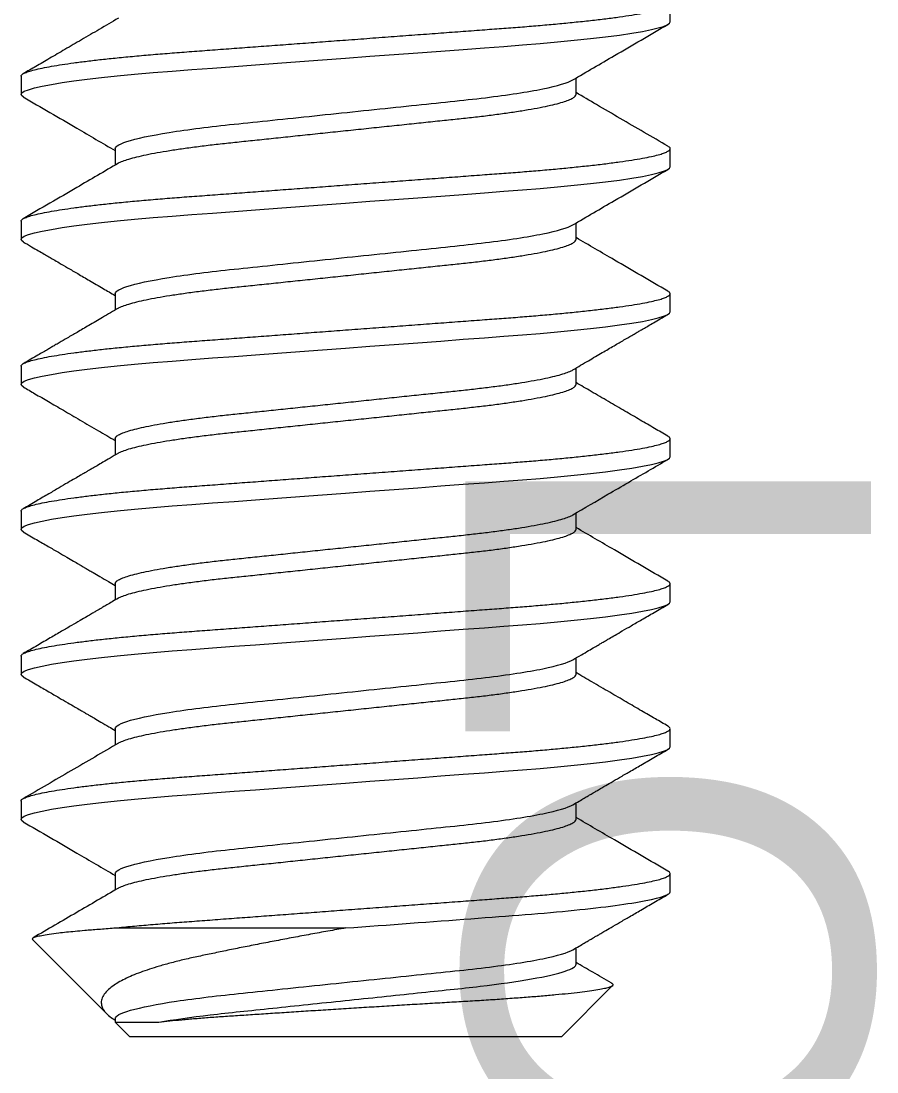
# Model space of a CAD drawing. Header units: inches. Extents: x 1.3 to 19.8, y 1.7 to 13.
# Drawn here: x 15.3478 to 15.4955, y 10.2531 to 10.4343 of the extents above; entities that cross this region are included whole.
import ezdxf

# ---------------------------------------------------------------- set-up
doc = ezdxf.new("R2010")
doc.units = ezdxf.units.IN
doc.header["$MEASUREMENT"] = 0
doc.linetypes.add('SLD-Solid', pattern=[0])
doc.layers.add('Fastener', color=134, linetype='Continuous')
doc.layers.add('Text', color=50, linetype='Continuous')
doc.styles.get("Standard").update_dxf_attribs({"font": 'arial.ttf'})

msp = doc.modelspace()

# ---------------------------------------------------------------- linework, layer by layer
at = {"layer": 'Fastener', "linetype": 'SLD-Solid', "lineweight": 15}
for p, q in [((15.45984, 10.43417), (15.45984, 10.43729)), ((15.34784, 10.42479), (15.34784, 10.42167)), ((15.4436, 10.42167), (15.4436, 10.42448)), ((15.36408, 10.41229), (15.36408, 10.40947)), ((15.45984, 10.40917), (15.45984, 10.41229)), ((15.34784, 10.39979), (15.34784, 10.39667)), ((15.4436, 10.39667), (15.4436, 10.39948)), ((15.36408, 10.38729), (15.36408, 10.38447)), ((15.45984, 10.38417), (15.45984, 10.38729)), ((15.34784, 10.37479), (15.34784, 10.37167)), ((15.4436, 10.37167), (15.4436, 10.37448)), ((15.36408, 10.36229), (15.36408, 10.35947)), ((15.45984, 10.35917), (15.45984, 10.36229)), ((15.34784, 10.34979), (15.34784, 10.34667)), ((15.4436, 10.34667), (15.4436, 10.34948)), ((15.36408, 10.33729), (15.36408, 10.33447)), ((15.45984, 10.33417), (15.45984, 10.33729)), ((15.34784, 10.32479), (15.34784, 10.32167)), ((15.4436, 10.32167), (15.4436, 10.32449)), ((15.36408, 10.31229), (15.36408, 10.30947)), ((15.45984, 10.30917), (15.45984, 10.31229)), ((15.34784, 10.29979), (15.34784, 10.29667)), ((15.4436, 10.29667), (15.4436, 10.29949)), ((15.36408, 10.28729), (15.36408, 10.28447)), ((15.45984, 10.28417), (15.45984, 10.28729)), ((15.36388, 10.27792), (15.40384, 10.27792)), ((15.34984, 10.27591), (15.36263, 10.26312)), ((15.4436, 10.27167), (15.4436, 10.27449)), ((15.44109, 10.25917), (15.44991, 10.26799)), ((15.36408, 10.26229), (15.36408, 10.26168)), ((15.36408, 10.26168), (15.36659, 10.25917)), ((15.36408, 10.26168), (15.37163, 10.26168)), ((15.44109, 10.25917), (15.36659, 10.25917))]:
    msp.add_line(p, q, dxfattribs=at)
at = {"layer": 'Fastener', "linetype": 'SLD-Solid', "lineweight": 15, "flags": 128}
for points in [[(15.34825, 10.42123), (15.34796, 10.42142), (15.34784, 10.42167), (15.34798, 10.42192), (15.34841, 10.4222), (15.34913, 10.42248), (15.35016, 10.42278), (15.35149, 10.42308), (15.35312, 10.42339), (15.35493, 10.42369), (15.35698, 10.42398), (15.35926, 10.42427), (15.36175, 10.42456), (15.36442, 10.42485), (15.36744, 10.42514), (15.37062, 10.42542), (15.37391, 10.42569), (15.37731, 10.42594), (15.38089, 10.42621), (15.38463, 10.42649), (15.38831, 10.42676), (15.39209, 10.42704), (15.39596, 10.42733), (15.39988, 10.42762), (15.40384, 10.42792), (15.40804, 10.42823), (15.4122, 10.42854), (15.41629, 10.42884), (15.42028, 10.42914), (15.42413, 10.42943), (15.42783, 10.4297), (15.43116, 10.42995), (15.43434, 10.43019), (15.43743, 10.43044), (15.44041, 10.43071), (15.44326, 10.43099), (15.44609, 10.43129), (15.44871, 10.43159), (15.45109, 10.4319), (15.45321, 10.43222), (15.45505, 10.43253), (15.4566, 10.43283), (15.45778, 10.43312), (15.45869, 10.4334), (15.45934, 10.43366), (15.45972, 10.43392), (15.45984, 10.43417), (15.45984, 10.43417)], [(15.34825, 10.39623), (15.34796, 10.39642), (15.34784, 10.39667), (15.34798, 10.39692), (15.34841, 10.3972), (15.34913, 10.39748), (15.35016, 10.39778), (15.35149, 10.39808), (15.35312, 10.39839), (15.35493, 10.39869), (15.35698, 10.39898), (15.35926, 10.39927), (15.36175, 10.39956), (15.36442, 10.39985), (15.36744, 10.40014), (15.37062, 10.40042), (15.37391, 10.40069), (15.37731, 10.40094), (15.38089, 10.40121), (15.38463, 10.40149), (15.38831, 10.40176), (15.39209, 10.40204), (15.39596, 10.40233), (15.39988, 10.40262), (15.40384, 10.40292), (15.40804, 10.40323), (15.4122, 10.40354), (15.41629, 10.40384), (15.42028, 10.40414), (15.42413, 10.40443), (15.42783, 10.4047), (15.43116, 10.40495), (15.43434, 10.40519), (15.43743, 10.40544), (15.44041, 10.40571), (15.44326, 10.40599), (15.44609, 10.40629), (15.44871, 10.40659), (15.45109, 10.4069), (15.45321, 10.40722), (15.45505, 10.40753), (15.4566, 10.40783), (15.45778, 10.40812), (15.45869, 10.4084), (15.45934, 10.40866), (15.45972, 10.40892), (15.45984, 10.40917), (15.45984, 10.40917)], [(15.34825, 10.37122), (15.34796, 10.37142), (15.34784, 10.37167), (15.34798, 10.37192), (15.34841, 10.3722), (15.34913, 10.37248), (15.35016, 10.37278), (15.35149, 10.37308), (15.35312, 10.37339), (15.35493, 10.37369), (15.35698, 10.37398), (15.35926, 10.37427), (15.36175, 10.37456), (15.36442, 10.37485), (15.36744, 10.37514), (15.37062, 10.37542), (15.37391, 10.37569), (15.37731, 10.37594), (15.38089, 10.37621), (15.38463, 10.37649), (15.38831, 10.37676), (15.39209, 10.37704), (15.39596, 10.37733), (15.39988, 10.37762), (15.40384, 10.37792), (15.40804, 10.37823), (15.4122, 10.37854), (15.41629, 10.37884), (15.42028, 10.37914), (15.42413, 10.37943), (15.42783, 10.3797), (15.43116, 10.37995), (15.43434, 10.38019), (15.43743, 10.38044), (15.44041, 10.38071), (15.44326, 10.38099), (15.44609, 10.38129), (15.44871, 10.38159), (15.45109, 10.3819), (15.45321, 10.38222), (15.45505, 10.38253), (15.4566, 10.38283), (15.45778, 10.38312), (15.45869, 10.3834), (15.45934, 10.38366), (15.45972, 10.38392), (15.45984, 10.38417), (15.45984, 10.38417)], [(15.34825, 10.34622), (15.34796, 10.34642), (15.34784, 10.34667), (15.34798, 10.34692), (15.34841, 10.3472), (15.34913, 10.34748), (15.35016, 10.34778), (15.35149, 10.34808), (15.35312, 10.34839), (15.35493, 10.34869), (15.35698, 10.34898), (15.35926, 10.34927), (15.36175, 10.34956), (15.36442, 10.34985), (15.36744, 10.35014), (15.37062, 10.35042), (15.37391, 10.35069), (15.37731, 10.35094), (15.38089, 10.35121), (15.38463, 10.35149), (15.38831, 10.35176), (15.39209, 10.35204), (15.39596, 10.35233), (15.39988, 10.35262), (15.40384, 10.35292), (15.40804, 10.35323), (15.4122, 10.35354), (15.41629, 10.35384), (15.42028, 10.35414), (15.42413, 10.35443), (15.42783, 10.3547), (15.43116, 10.35495), (15.43434, 10.35519), (15.43743, 10.35544), (15.44041, 10.35571), (15.44326, 10.35599), (15.44609, 10.35629), (15.44871, 10.35659), (15.45109, 10.3569), (15.45321, 10.35722), (15.45505, 10.35753), (15.4566, 10.35783), (15.45778, 10.35812), (15.45869, 10.3584), (15.45934, 10.35866), (15.45972, 10.35892), (15.45984, 10.35917), (15.45984, 10.35917)], [(15.34825, 10.32122), (15.34796, 10.32142), (15.34784, 10.32167), (15.34798, 10.32192), (15.34841, 10.3222), (15.34913, 10.32248), (15.35016, 10.32278), (15.35149, 10.32308), (15.35312, 10.32339), (15.35493, 10.32369), (15.35698, 10.32398), (15.35926, 10.32427), (15.36175, 10.32456), (15.36442, 10.32485), (15.36744, 10.32514), (15.37062, 10.32542), (15.37391, 10.32569), (15.37731, 10.32594), (15.38089, 10.32621), (15.38463, 10.32649), (15.38831, 10.32676), (15.39209, 10.32704), (15.39596, 10.32733), (15.39988, 10.32762), (15.40384, 10.32792), (15.40804, 10.32823), (15.4122, 10.32854), (15.41629, 10.32884), (15.42028, 10.32914), (15.42413, 10.32943), (15.42783, 10.3297), (15.43116, 10.32995), (15.43434, 10.33019), (15.43743, 10.33044), (15.44041, 10.33071), (15.44326, 10.33099), (15.44609, 10.33129), (15.44871, 10.33159), (15.45109, 10.3319), (15.45321, 10.33222), (15.45505, 10.33253), (15.4566, 10.33283), (15.45778, 10.33312), (15.45869, 10.3334), (15.45934, 10.33366), (15.45972, 10.33392), (15.45984, 10.33417), (15.45984, 10.33417)], [(15.34825, 10.29623), (15.34796, 10.29642), (15.34784, 10.29667), (15.34798, 10.29692), (15.34841, 10.2972), (15.34913, 10.29748), (15.35016, 10.29778), (15.35149, 10.29808), (15.35312, 10.29839), (15.35493, 10.29869), (15.35698, 10.29898), (15.35926, 10.29927), (15.36175, 10.29956), (15.36442, 10.29985), (15.36744, 10.30014), (15.37062, 10.30042), (15.37391, 10.30069), (15.37731, 10.30094), (15.38089, 10.30121), (15.38463, 10.30149), (15.38831, 10.30176), (15.39209, 10.30204), (15.39596, 10.30233), (15.39988, 10.30262), (15.40384, 10.30292), (15.40804, 10.30323), (15.4122, 10.30354), (15.41629, 10.30384), (15.42028, 10.30414), (15.42413, 10.30443), (15.42783, 10.3047), (15.43116, 10.30495), (15.43434, 10.30519), (15.43743, 10.30544), (15.44041, 10.30571), (15.44326, 10.30599), (15.44609, 10.30629), (15.44871, 10.30659), (15.45109, 10.3069), (15.45321, 10.30722), (15.45505, 10.30753), (15.4566, 10.30783), (15.45778, 10.30812), (15.45869, 10.3084), (15.45934, 10.30866), (15.45972, 10.30892), (15.45984, 10.30917), (15.45984, 10.30917)]]:
    msp.add_lwpolyline(points, dxfattribs=at)
at = {"layer": 'Fastener', "linetype": 'SLD-Solid', "lineweight": 15}
for points, knots in [([(15.34784, 10.42479), (15.34787, 10.42488), (15.34792, 10.42505), (15.34836, 10.42532), (15.34909, 10.42561), (15.35012, 10.4259), (15.35145, 10.42621), (15.35305, 10.42651), (15.35489, 10.42681), (15.35694, 10.42711), (15.35922, 10.4274), (15.3617, 10.42769), (15.36444, 10.42798), (15.3674, 10.42826), (15.37057, 10.42854), (15.37387, 10.42881), (15.3773, 10.42907), (15.38089, 10.42933), (15.38456, 10.42961), (15.38831, 10.42988), (15.39209, 10.43017), (15.39596, 10.43045), (15.39988, 10.43075), (15.40392, 10.43105), (15.40804, 10.43135), (15.4122, 10.43166), (15.41629, 10.43197), (15.42028, 10.43226), (15.42413, 10.43255), (15.42777, 10.43282), (15.43117, 10.43307), (15.43438, 10.43331), (15.43747, 10.43357), (15.44045, 10.43383), (15.44336, 10.43412), (15.44614, 10.43441), (15.44876, 10.43472), (15.45114, 10.43503), (15.45326, 10.43534), (15.4551, 10.43565), (15.45661, 10.43595), (15.45782, 10.43624), (15.45873, 10.43652), (15.45938, 10.43679), (15.45976, 10.43705), (15.45988, 10.4373), (15.45978, 10.43752), (15.45952, 10.43767), (15.45942, 10.43773)], [0, 0, 0, 0, 0.021663, 0.043687, 0.066023, 0.088617, 0.111412, 0.134344, 0.156036, 0.177739, 0.1994, 0.220963, 0.242376, 0.264867, 0.287076, 0.308951, 0.330519, 0.352343, 0.374507, 0.395671, 0.417046, 0.438582, 0.460226, 0.481925, 0.504937, 0.527884, 0.550702, 0.573329, 0.595705, 0.617777, 0.638264, 0.658622, 0.679295, 0.700261, 0.721474, 0.74419, 0.76707, 0.790053, 0.813074, 0.836066, 0.858965, 0.880415, 0.901674, 0.922696, 0.943435, 0.96385, 0.985513, 1, 1, 1, 1]), ([(15.36464, 10.4348), (15.36354, 10.43416), (15.36142, 10.43291), (15.35834, 10.43112), (15.35549, 10.42945), (15.35286, 10.42793), (15.35047, 10.42653), (15.34895, 10.42565), (15.34823, 10.42523)], [0, 0, 0, 0, 0.201311, 0.388831, 0.562507, 0.722292, 0.868137, 1, 1, 1, 1]), ([(15.44304, 10.42416), (15.44543, 10.42556), (15.4509, 10.42875), (15.45637, 10.43194), (15.45945, 10.43373)], [0, 0, 0, 0, 0.437735, 1, 1, 1, 1]), ([(15.36408, 10.41229), (15.36408, 10.41272), (15.36494, 10.41321), (15.36854, 10.41425), (15.37127, 10.41479), (15.37634, 10.41555), (15.37818, 10.41579), (15.38205, 10.41626), (15.38405, 10.41647), (15.39047, 10.41714), (15.39533, 10.41765), (15.40533, 10.4187), (15.41046, 10.41923), (15.41991, 10.42022), (15.42411, 10.42063), (15.43181, 10.42157), (15.43525, 10.42209), (15.44046, 10.42315), (15.44222, 10.42368), (15.44304, 10.42416)], [0, 0, 0, 0, 0.125, 0.125, 0.25, 0.25, 0.3125, 0.3125, 0.375, 0.375, 0.5, 0.5, 0.625, 0.625, 0.75, 0.75, 0.875, 0.875, 1, 1, 1, 1]), ([(15.34823, 10.42123), (15.3513, 10.41944), (15.35659, 10.41636), (15.36187, 10.41327), (15.36408, 10.41198)], [0, 0, 0, 0, 0.582067, 1, 1, 1, 1]), ([(15.36464, 10.4098), (15.36465, 10.4098), (15.3648, 10.40992), (15.36538, 10.41016), (15.36641, 10.41052), (15.36778, 10.41089), (15.36941, 10.41126), (15.37131, 10.41163), (15.37345, 10.41199), (15.37582, 10.41235), (15.37839, 10.41269), (15.38113, 10.41303), (15.384, 10.41334), (15.38702, 10.41365), (15.39018, 10.41398), (15.39347, 10.41433), (15.39686, 10.41468), (15.40033, 10.41505), (15.40386, 10.41542), (15.40741, 10.41579), (15.41094, 10.41616), (15.41439, 10.41652), (15.41771, 10.41687), (15.42086, 10.4172), (15.42383, 10.41751), (15.42665, 10.41782), (15.42933, 10.41814), (15.43189, 10.41849), (15.43427, 10.41885), (15.43644, 10.41922), (15.43836, 10.41959), (15.44, 10.41997), (15.44134, 10.42033), (15.44237, 10.42069), (15.44308, 10.42103), (15.44352, 10.42136), (15.44358, 10.42156), (15.4436, 10.42167)], [0, 0, 0, 0, 0.0010897, 0.0306482, 0.0605629, 0.0907179, 0.120451, 0.1501805, 0.1797884, 0.2091597, 0.2387083, 0.2677911, 0.2963118, 0.3248609, 0.3539682, 0.3830053, 0.4123854, 0.4419987, 0.4717301, 0.5020009, 0.5321472, 0.5620474, 0.5915862, 0.6206567, 0.6486598, 0.6766978, 0.7052753, 0.7343004, 0.7642079, 0.7943585, 0.8246308, 0.8549001, 0.8850419, 0.9144043, 0.9434173, 0.9719797, 1, 1, 1, 1]), ([(15.45946, 10.41272), (15.45809, 10.41352), (15.45535, 10.41511), (15.45124, 10.41751), (15.44732, 10.41979), (15.44478, 10.42128), (15.4436, 10.42197)], [0, 0, 0, 0, 0.25937, 0.518365, 0.777009, 1, 1, 1, 1]), ([(15.34784, 10.39979), (15.34787, 10.39988), (15.34792, 10.40005), (15.34836, 10.40032), (15.34909, 10.40061), (15.35012, 10.4009), (15.35145, 10.40121), (15.35305, 10.40151), (15.35489, 10.40181), (15.35694, 10.40211), (15.35922, 10.4024), (15.3617, 10.40269), (15.36444, 10.40298), (15.3674, 10.40326), (15.37057, 10.40354), (15.37387, 10.40381), (15.3773, 10.40407), (15.38089, 10.40433), (15.38456, 10.40461), (15.38831, 10.40488), (15.39209, 10.40517), (15.39596, 10.40545), (15.39988, 10.40575), (15.40392, 10.40605), (15.40804, 10.40635), (15.4122, 10.40666), (15.41629, 10.40697), (15.42028, 10.40726), (15.42413, 10.40755), (15.42777, 10.40782), (15.43117, 10.40807), (15.43438, 10.40831), (15.43747, 10.40857), (15.44045, 10.40883), (15.44336, 10.40912), (15.44614, 10.40941), (15.44876, 10.40972), (15.45114, 10.41003), (15.45326, 10.41034), (15.4551, 10.41065), (15.45661, 10.41095), (15.45782, 10.41124), (15.45873, 10.41152), (15.45938, 10.41179), (15.45976, 10.41205), (15.45988, 10.4123), (15.45979, 10.41252), (15.45953, 10.41267), (15.45943, 10.41272)], [0, 0, 0, 0, 0.021672, 0.043705, 0.066051, 0.088655, 0.111459, 0.134401, 0.156102, 0.177815, 0.199485, 0.221057, 0.24248, 0.26498, 0.287198, 0.309083, 0.33066, 0.352493, 0.374667, 0.39584, 0.417224, 0.438769, 0.460423, 0.482131, 0.505153, 0.52811, 0.550937, 0.573573, 0.595959, 0.618041, 0.638536, 0.658903, 0.679585, 0.700559, 0.721781, 0.744507, 0.767398, 0.79039, 0.81342, 0.836422, 0.859332, 0.88079, 0.902059, 0.923089, 0.943837, 0.964261, 0.985933, 1, 1, 1, 1]), ([(15.36464, 10.4098), (15.36225, 10.4084), (15.35678, 10.4052), (15.3513, 10.40202), (15.34823, 10.40023)], [0, 0, 0, 0, 0.4378096, 1, 1, 1, 1]), ([(15.44304, 10.39916), (15.44543, 10.40056), (15.4509, 10.40375), (15.45637, 10.40694), (15.45945, 10.40873)], [0, 0, 0, 0, 0.437786, 1, 1, 1, 1]), ([(15.36408, 10.38729), (15.36408, 10.38772), (15.36494, 10.38821), (15.36854, 10.38925), (15.37127, 10.38979), (15.37634, 10.39055), (15.37818, 10.39079), (15.38205, 10.39126), (15.38405, 10.39147), (15.39047, 10.39214), (15.39533, 10.39265), (15.40534, 10.3937), (15.41046, 10.39423), (15.41991, 10.39522), (15.42411, 10.39563), (15.43181, 10.39657), (15.43525, 10.39709), (15.44046, 10.39815), (15.44222, 10.39868), (15.44304, 10.39916)], [0, 0, 0, 0, 0.125, 0.125, 0.25, 0.25, 0.3125, 0.3125, 0.375, 0.375, 0.5, 0.5, 0.625, 0.625, 0.75, 0.75, 0.875, 0.875, 1, 1, 1, 1]), ([(15.45945, 10.38773), (15.45638, 10.38952), (15.45109, 10.39259), (15.44581, 10.39568), (15.4436, 10.39697)], [0, 0, 0, 0, 0.581692, 1, 1, 1, 1]), ([(15.34823, 10.39623), (15.3487, 10.39595), (15.34958, 10.39544), (15.35078, 10.39474), (15.35179, 10.39416), (15.35265, 10.39366), (15.3535, 10.39316), (15.35457, 10.39254), (15.35597, 10.39172), (15.35772, 10.3907), (15.35976, 10.38951), (15.36192, 10.38825), (15.36339, 10.38739), (15.36408, 10.38698)], [0, 0, 0, 0, 0.089254, 0.16547, 0.228658, 0.278826, 0.327947, 0.390075, 0.481807, 0.592248, 0.721364, 0.86911, 1, 1, 1, 1]), ([(15.36464, 10.3848), (15.36465, 10.3848), (15.3648, 10.38492), (15.36538, 10.38516), (15.36641, 10.38552), (15.36778, 10.38589), (15.36941, 10.38626), (15.37131, 10.38663), (15.37345, 10.38699), (15.37582, 10.38735), (15.37839, 10.38769), (15.38113, 10.38803), (15.384, 10.38834), (15.38702, 10.38865), (15.39018, 10.38898), (15.39347, 10.38933), (15.39686, 10.38968), (15.40033, 10.39005), (15.40386, 10.39042), (15.40741, 10.39079), (15.41094, 10.39116), (15.41439, 10.39152), (15.41771, 10.39187), (15.42086, 10.3922), (15.42383, 10.39251), (15.42665, 10.39282), (15.42933, 10.39314), (15.43189, 10.39349), (15.43427, 10.39385), (15.43644, 10.39422), (15.43836, 10.39459), (15.44, 10.39497), (15.44134, 10.39533), (15.44237, 10.39569), (15.44308, 10.39603), (15.44352, 10.39636), (15.44358, 10.39656), (15.4436, 10.39667)], [0, 0, 0, 0, 0.00117, 0.030726, 0.060638, 0.090791, 0.120522, 0.150249, 0.179854, 0.209223, 0.238769, 0.26785, 0.296368, 0.324915, 0.35402, 0.383055, 0.412433, 0.442044, 0.471773, 0.502041, 0.532185, 0.562083, 0.591619, 0.620687, 0.648688, 0.676724, 0.705299, 0.734322, 0.764227, 0.794375, 0.824645, 0.854912, 0.885051, 0.914411, 0.943422, 0.971982, 1, 1, 1, 1]), ([(15.34784, 10.37479), (15.34787, 10.37488), (15.34792, 10.37505), (15.34836, 10.37532), (15.34909, 10.37561), (15.35012, 10.3759), (15.35145, 10.37621), (15.35305, 10.37651), (15.35489, 10.37681), (15.35694, 10.37711), (15.35922, 10.3774), (15.3617, 10.37769), (15.36444, 10.37798), (15.3674, 10.37826), (15.37057, 10.37854), (15.37387, 10.37881), (15.3773, 10.37907), (15.38089, 10.37933), (15.38456, 10.37961), (15.38831, 10.37988), (15.39209, 10.38017), (15.39596, 10.38045), (15.39988, 10.38075), (15.40392, 10.38105), (15.40804, 10.38135), (15.4122, 10.38166), (15.41629, 10.38197), (15.42028, 10.38226), (15.42413, 10.38255), (15.42777, 10.38282), (15.43117, 10.38307), (15.43438, 10.38331), (15.43747, 10.38357), (15.44045, 10.38383), (15.44336, 10.38412), (15.44614, 10.38441), (15.44876, 10.38472), (15.45114, 10.38503), (15.45326, 10.38534), (15.4551, 10.38565), (15.45661, 10.38595), (15.45782, 10.38624), (15.45873, 10.38652), (15.45938, 10.38679), (15.45976, 10.38705), (15.45988, 10.3873), (15.45978, 10.38752), (15.45952, 10.38767), (15.45942, 10.38773)], [0, 0, 0, 0, 0.0216622, 0.0436858, 0.0660217, 0.0886155, 0.1114092, 0.1343411, 0.1560326, 0.1777356, 0.1993956, 0.2209583, 0.2423712, 0.2648613, 0.2870698, 0.3089442, 0.3305122, 0.3523351, 0.3744988, 0.3956628, 0.4170373, 0.4385726, 0.4602164, 0.4819148, 0.5049266, 0.5278731, 0.5506904, 0.5733164, 0.5956925, 0.6177639, 0.6382504, 0.6586077, 0.6792808, 0.7002456, 0.7214582, 0.7441736, 0.767054, 0.7900364, 0.8130562, 0.8360479, 0.8589468, 0.8803957, 0.9016549, 0.9226761, 0.9434146, 0.9638292, 0.9854913, 1, 1, 1, 1]), ([(15.36464, 10.3848), (15.36374, 10.38427), (15.36204, 10.38328), (15.35966, 10.38189), (15.35763, 10.3807), (15.35592, 10.37971), (15.35464, 10.37896), (15.35374, 10.37843), (15.35308, 10.37805), (15.35242, 10.37766), (15.35163, 10.37721), (15.35066, 10.37664), (15.3495, 10.37597), (15.34867, 10.37549), (15.34823, 10.37523)], [0, 0, 0, 0, 0.165311, 0.310153, 0.434475, 0.53823, 0.621376, 0.66813, 0.704352, 0.741372, 0.789441, 0.848564, 0.918748, 1, 1, 1, 1]), ([(15.44304, 10.37416), (15.44394, 10.37469), (15.44564, 10.37568), (15.44801, 10.37707), (15.45005, 10.37826), (15.45176, 10.37925), (15.45304, 10.37999), (15.45394, 10.38052), (15.4546, 10.3809), (15.45526, 10.38129), (15.45605, 10.38175), (15.45702, 10.38231), (15.45818, 10.38299), (15.45901, 10.38347), (15.45945, 10.38373)], [0, 0, 0, 0, 0.16532, 0.310169, 0.434496, 0.538252, 0.621396, 0.668147, 0.704366, 0.741381, 0.789447, 0.848567, 0.918749, 1, 1, 1, 1]), ([(15.36408, 10.36229), (15.36411, 10.36239), (15.36416, 10.3626), (15.36462, 10.36294), (15.36536, 10.36329), (15.36642, 10.36365), (15.36778, 10.36401), (15.36941, 10.36438), (15.37131, 10.36475), (15.37345, 10.36512), (15.37582, 10.36547), (15.37839, 10.36582), (15.38113, 10.36615), (15.384, 10.36646), (15.38702, 10.36678), (15.39018, 10.36711), (15.39347, 10.36745), (15.39686, 10.36781), (15.40033, 10.36817), (15.40386, 10.36854), (15.40741, 10.36891), (15.41094, 10.36928), (15.41439, 10.36965), (15.41771, 10.36999), (15.42086, 10.37032), (15.42383, 10.37063), (15.42665, 10.37094), (15.42933, 10.37127), (15.43189, 10.37161), (15.43427, 10.37197), (15.43644, 10.37234), (15.43836, 10.37272), (15.44, 10.37309), (15.44135, 10.37346), (15.44234, 10.37381), (15.4429, 10.37405), (15.44304, 10.37416), (15.44304, 10.37416)], [0, 0, 0, 0, 0.028534, 0.057627, 0.087185, 0.117098, 0.147252, 0.176984, 0.206712, 0.236319, 0.265689, 0.295236, 0.324318, 0.352837, 0.381385, 0.410491, 0.439527, 0.468906, 0.498518, 0.528248, 0.558518, 0.588663, 0.618562, 0.6481, 0.677169, 0.705171, 0.733208, 0.761784, 0.790808, 0.820714, 0.850864, 0.881135, 0.911403, 0.941543, 0.970905, 0.999916, 1, 1, 1, 1]), ([(15.36464, 10.3598), (15.36465, 10.3598), (15.3648, 10.35992), (15.36538, 10.36016), (15.36641, 10.36052), (15.36778, 10.36089), (15.36941, 10.36126), (15.37131, 10.36163), (15.37345, 10.36199), (15.37582, 10.36235), (15.37839, 10.36269), (15.38113, 10.36303), (15.384, 10.36334), (15.38702, 10.36365), (15.39018, 10.36398), (15.39347, 10.36433), (15.39686, 10.36468), (15.40033, 10.36505), (15.40386, 10.36542), (15.40741, 10.36579), (15.41094, 10.36616), (15.41439, 10.36652), (15.41771, 10.36687), (15.42086, 10.3672), (15.42383, 10.36751), (15.42665, 10.36782), (15.42933, 10.36814), (15.43189, 10.36849), (15.43427, 10.36885), (15.43644, 10.36922), (15.43836, 10.36959), (15.44, 10.36997), (15.44134, 10.37033), (15.44237, 10.37069), (15.44308, 10.37103), (15.44352, 10.37136), (15.44358, 10.37156), (15.4436, 10.37167)], [0, 0, 0, 0, 0.0010764, 0.0306353, 0.0605503, 0.0907057, 0.1204392, 0.1501691, 0.1797775, 0.2091491, 0.2386982, 0.2677813, 0.2963024, 0.3248519, 0.3539596, 0.3829971, 0.4123776, 0.4419913, 0.471723, 0.5019943, 0.532141, 0.5620416, 0.5915808, 0.6206516, 0.6486552, 0.6766935, 0.7052713, 0.7342969, 0.7642047, 0.7943558, 0.8246285, 0.8548982, 0.8850404, 0.9144031, 0.9434165, 0.9719793, 1, 1, 1, 1]), ([(15.45945, 10.36273), (15.45868, 10.36318), (15.45709, 10.3641), (15.45461, 10.36555), (15.45196, 10.36709), (15.44914, 10.36874), (15.44633, 10.37037), (15.44447, 10.37146), (15.4436, 10.37197)], [0, 0, 0, 0, 0.145435, 0.301784, 0.469011, 0.647072, 0.835922, 1, 1, 1, 1]), ([(15.34823, 10.37123), (15.3489, 10.37083), (15.35035, 10.36999), (15.35265, 10.36865), (15.35525, 10.36714), (15.35813, 10.36546), (15.3611, 10.36373), (15.36312, 10.36255), (15.36408, 10.36198)], [0, 0, 0, 0, 0.127438, 0.273001, 0.436645, 0.618309, 0.817931, 1, 1, 1, 1]), ([(15.34784, 10.34979), (15.34787, 10.34988), (15.34792, 10.35005), (15.34836, 10.35032), (15.34909, 10.35061), (15.35012, 10.3509), (15.35145, 10.35121), (15.35305, 10.35151), (15.35489, 10.35181), (15.35694, 10.35211), (15.35922, 10.3524), (15.3617, 10.35269), (15.36444, 10.35298), (15.3674, 10.35326), (15.37057, 10.35354), (15.37387, 10.35381), (15.3773, 10.35407), (15.38089, 10.35433), (15.38456, 10.35461), (15.38831, 10.35488), (15.39209, 10.35517), (15.39596, 10.35545), (15.39988, 10.35575), (15.40392, 10.35605), (15.40804, 10.35635), (15.4122, 10.35666), (15.41629, 10.35697), (15.42028, 10.35726), (15.42413, 10.35755), (15.42777, 10.35782), (15.43117, 10.35807), (15.43438, 10.35831), (15.43747, 10.35857), (15.44045, 10.35883), (15.44336, 10.35912), (15.44614, 10.35941), (15.44876, 10.35972), (15.45114, 10.36003), (15.45326, 10.36034), (15.4551, 10.36065), (15.45661, 10.36095), (15.45782, 10.36124), (15.45873, 10.36152), (15.45938, 10.36179), (15.45976, 10.36205), (15.45988, 10.3623), (15.45978, 10.36252), (15.45952, 10.36267), (15.45942, 10.36273)], [0, 0, 0, 0, 0.021663, 0.043687, 0.066023, 0.088618, 0.111412, 0.134344, 0.156036, 0.17774, 0.1994, 0.220963, 0.242377, 0.264867, 0.287076, 0.308951, 0.33052, 0.352343, 0.374507, 0.395672, 0.417047, 0.438583, 0.460227, 0.481926, 0.504938, 0.527885, 0.550703, 0.57333, 0.595706, 0.617778, 0.638265, 0.658623, 0.679296, 0.700262, 0.721475, 0.744191, 0.767072, 0.790055, 0.813075, 0.836067, 0.858967, 0.880416, 0.901676, 0.922697, 0.943436, 0.963851, 0.985514, 1, 1, 1, 1]), ([(15.36464, 10.3598), (15.36416, 10.35952), (15.36328, 10.359), (15.36205, 10.35828), (15.36102, 10.35768), (15.36019, 10.3572), (15.35956, 10.35683), (15.35907, 10.35654), (15.35862, 10.35628), (15.35799, 10.35591), (15.35707, 10.35538), (15.35583, 10.35466), (15.35432, 10.35377), (15.35254, 10.35273), (15.35047, 10.35154), (15.34901, 10.35068), (15.34823, 10.35023)], [0, 0, 0, 0, 0.0870931, 0.1620602, 0.2248811, 0.2755402, 0.314024, 0.3403221, 0.3640765, 0.3971712, 0.4558833, 0.5312761, 0.6233642, 0.7321653, 0.8577018, 1, 1, 1, 1]), ([(15.44304, 10.34916), (15.44506, 10.35034), (15.44826, 10.35221), (15.45373, 10.3554), (15.45718, 10.3574), (15.45945, 10.35873)], [0, 0, 0, 0, 0.3697537, 0.5844772, 1, 1, 1, 1]), ([(15.36408, 10.33729), (15.36411, 10.33739), (15.36416, 10.3376), (15.36462, 10.33794), (15.36536, 10.33829), (15.36642, 10.33865), (15.36778, 10.33901), (15.36941, 10.33938), (15.37131, 10.33975), (15.37345, 10.34012), (15.37582, 10.34047), (15.37839, 10.34082), (15.38113, 10.34115), (15.384, 10.34146), (15.38702, 10.34178), (15.39018, 10.34211), (15.39347, 10.34245), (15.39686, 10.34281), (15.40033, 10.34317), (15.40386, 10.34354), (15.40741, 10.34391), (15.41094, 10.34428), (15.41439, 10.34465), (15.41771, 10.34499), (15.42086, 10.34532), (15.42383, 10.34563), (15.42665, 10.34594), (15.42933, 10.34627), (15.43189, 10.34661), (15.43427, 10.34697), (15.43644, 10.34734), (15.43836, 10.34772), (15.44, 10.34809), (15.44135, 10.34846), (15.44234, 10.34881), (15.4429, 10.34905), (15.44304, 10.34916), (15.44304, 10.34916)], [0, 0, 0, 0, 0.028533, 0.057627, 0.087184, 0.117097, 0.14725, 0.176982, 0.20671, 0.236316, 0.265686, 0.295233, 0.324315, 0.352834, 0.381381, 0.410487, 0.439523, 0.468901, 0.498513, 0.528243, 0.558512, 0.588657, 0.618556, 0.648093, 0.677162, 0.705164, 0.7332, 0.761776, 0.7908, 0.820706, 0.850855, 0.881126, 0.911394, 0.941534, 0.970895, 0.999906, 1, 1, 1, 1]), ([(15.34823, 10.34623), (15.349, 10.34578), (15.35044, 10.34494), (15.35245, 10.34377), (15.35419, 10.34276), (15.35564, 10.34191), (15.35681, 10.34123), (15.35764, 10.34075), (15.35819, 10.34042), (15.35858, 10.3402), (15.35902, 10.33994), (15.35959, 10.33961), (15.36042, 10.33912), (15.36155, 10.33847), (15.36282, 10.33772), (15.36369, 10.33721), (15.36408, 10.33699)], [0, 0, 0, 0, 0.1450857, 0.2723151, 0.3817143, 0.4733051, 0.547106, 0.6031313, 0.6308002, 0.6513159, 0.6774757, 0.7135303, 0.7594729, 0.8345728, 0.9265867, 1, 1, 1, 1]), ([(15.36465, 10.3348), (15.36465, 10.3348), (15.3648, 10.33492), (15.36538, 10.33516), (15.36641, 10.33552), (15.36778, 10.33589), (15.36941, 10.33626), (15.37131, 10.33663), (15.37345, 10.33699), (15.37582, 10.33735), (15.37839, 10.33769), (15.38113, 10.33803), (15.384, 10.33834), (15.38702, 10.33865), (15.39018, 10.33898), (15.39347, 10.33933), (15.39686, 10.33968), (15.40033, 10.34005), (15.40386, 10.34042), (15.40741, 10.34079), (15.41094, 10.34116), (15.41439, 10.34152), (15.41771, 10.34187), (15.42086, 10.3422), (15.42383, 10.34251), (15.42665, 10.34282), (15.42933, 10.34314), (15.43189, 10.34349), (15.43427, 10.34385), (15.43644, 10.34422), (15.43836, 10.34459), (15.44, 10.34497), (15.44134, 10.34533), (15.44237, 10.34569), (15.44308, 10.34603), (15.44352, 10.34636), (15.44358, 10.34656), (15.4436, 10.34667)], [0, 0, 0, 0, 0.0010345, 0.0305946, 0.0605109, 0.0906676, 0.1204024, 0.1501335, 0.1797431, 0.2091159, 0.2386663, 0.2677506, 0.2962729, 0.3248236, 0.3539325, 0.3829712, 0.4123529, 0.4419679, 0.4717009, 0.5019734, 0.5321213, 0.5620232, 0.5915637, 0.6206357, 0.6486404, 0.67668, 0.705259, 0.7342857, 0.7641948, 0.7943472, 0.8246211, 0.8548921, 0.8850356, 0.9143996, 0.9434142, 0.9719781, 1, 1, 1, 1]), ([(15.45945, 10.33773), (15.45637, 10.33952), (15.45109, 10.34259), (15.44581, 10.34568), (15.4436, 10.34697)], [0, 0, 0, 0, 0.582332, 1, 1, 1, 1]), ([(15.34784, 10.32479), (15.34787, 10.32488), (15.34792, 10.32505), (15.34836, 10.32532), (15.34909, 10.32561), (15.35012, 10.3259), (15.35145, 10.32621), (15.35305, 10.32651), (15.35489, 10.32681), (15.35694, 10.32711), (15.35922, 10.3274), (15.3617, 10.32769), (15.36444, 10.32798), (15.3674, 10.32826), (15.37057, 10.32854), (15.37387, 10.32881), (15.3773, 10.32907), (15.38089, 10.32933), (15.38456, 10.32961), (15.38831, 10.32988), (15.39209, 10.33017), (15.39596, 10.33045), (15.39988, 10.33075), (15.40392, 10.33105), (15.40804, 10.33135), (15.4122, 10.33166), (15.41629, 10.33197), (15.42028, 10.33226), (15.42413, 10.33255), (15.42777, 10.33282), (15.43117, 10.33307), (15.43438, 10.33331), (15.43747, 10.33357), (15.44045, 10.33383), (15.44336, 10.33412), (15.44614, 10.33441), (15.44876, 10.33472), (15.45114, 10.33503), (15.45326, 10.33534), (15.4551, 10.33565), (15.45661, 10.33595), (15.45782, 10.33624), (15.45873, 10.33652), (15.45938, 10.33679), (15.45976, 10.33705), (15.45988, 10.3373), (15.45978, 10.33752), (15.45952, 10.33767), (15.45942, 10.33773)], [0, 0, 0, 0, 0.021664, 0.04369, 0.066027, 0.088623, 0.111419, 0.134353, 0.156046, 0.177751, 0.199413, 0.220977, 0.242392, 0.264884, 0.287094, 0.308971, 0.330541, 0.352365, 0.374531, 0.395697, 0.417073, 0.43861, 0.460256, 0.481956, 0.50497, 0.527919, 0.550738, 0.573366, 0.595744, 0.617817, 0.638305, 0.658664, 0.679339, 0.700306, 0.72152, 0.744238, 0.76712, 0.790104, 0.813126, 0.83612, 0.859021, 0.880472, 0.901733, 0.922756, 0.943496, 0.963912, 0.985576, 1, 1, 1, 1]), ([(15.36464, 10.3348), (15.36428, 10.33459), (15.36362, 10.3342), (15.36273, 10.33368), (15.36204, 10.33328), (15.36153, 10.33298), (15.36108, 10.33272), (15.36059, 10.33243), (15.35997, 10.33207), (15.3591, 10.33156), (15.35795, 10.33089), (15.35648, 10.33003), (15.35477, 10.32903), (15.3528, 10.32789), (15.3506, 10.32661), (15.34904, 10.3257), (15.34822, 10.32523)], [0, 0, 0, 0, 0.066504, 0.120758, 0.162745, 0.192451, 0.214586, 0.244006, 0.281806, 0.327987, 0.402611, 0.492161, 0.596653, 0.716107, 0.850547, 1, 1, 1, 1]), ([(15.44304, 10.32416), (15.44353, 10.32445), (15.44445, 10.32498), (15.4457, 10.32571), (15.44672, 10.32631), (15.44751, 10.32677), (15.44806, 10.32709), (15.44848, 10.32734), (15.4489, 10.32758), (15.44952, 10.32794), (15.45043, 10.32848), (15.45168, 10.3292), (15.45322, 10.3301), (15.45504, 10.33116), (15.45715, 10.33239), (15.45865, 10.33326), (15.45945, 10.33373)], [0, 0, 0, 0, 0.090507, 0.166868, 0.229061, 0.277066, 0.31087, 0.331055, 0.353774, 0.386293, 0.444906, 0.520961, 0.614476, 0.72547, 0.853968, 1, 1, 1, 1]), ([(15.36408, 10.31229), (15.36408, 10.31272), (15.36494, 10.31321), (15.36854, 10.31425), (15.37127, 10.31479), (15.37634, 10.31555), (15.37818, 10.31579), (15.38205, 10.31626), (15.38405, 10.31647), (15.39047, 10.31714), (15.39533, 10.31765), (15.40534, 10.3187), (15.41046, 10.31923), (15.41991, 10.32022), (15.42411, 10.32063), (15.43181, 10.32157), (15.43525, 10.32209), (15.44046, 10.32315), (15.44222, 10.32368), (15.44304, 10.32416)], [0, 0, 0, 0, 0.125, 0.125, 0.25, 0.25, 0.3125, 0.3125, 0.375, 0.375, 0.5, 0.5, 0.625, 0.625, 0.75, 0.75, 0.875, 0.875, 1, 1, 1, 1]), ([(15.34823, 10.32123), (15.34901, 10.32077), (15.35047, 10.31992), (15.35254, 10.31872), (15.35432, 10.31768), (15.35583, 10.3168), (15.35707, 10.31608), (15.358, 10.31553), (15.35866, 10.31515), (15.35919, 10.31484), (15.35978, 10.3145), (15.3606, 10.31402), (15.36169, 10.31338), (15.36289, 10.31268), (15.36371, 10.3122), (15.36408, 10.31199)], [0, 0, 0, 0, 0.147357, 0.277355, 0.390024, 0.485384, 0.563456, 0.624255, 0.661985, 0.688508, 0.723249, 0.773814, 0.843741, 0.930991, 1, 1, 1, 1]), ([(15.36464, 10.3098), (15.36465, 10.3098), (15.3648, 10.30992), (15.36538, 10.31016), (15.36641, 10.31052), (15.36778, 10.31089), (15.36941, 10.31126), (15.37131, 10.31163), (15.37345, 10.31199), (15.37582, 10.31235), (15.37839, 10.31269), (15.38113, 10.31303), (15.384, 10.31334), (15.38702, 10.31365), (15.39018, 10.31398), (15.39347, 10.31433), (15.39686, 10.31468), (15.40033, 10.31505), (15.40386, 10.31542), (15.40741, 10.31579), (15.41094, 10.31616), (15.41439, 10.31652), (15.41771, 10.31687), (15.42086, 10.3172), (15.42383, 10.31751), (15.42665, 10.31782), (15.42933, 10.31814), (15.43189, 10.31849), (15.43427, 10.31885), (15.43644, 10.31922), (15.43836, 10.31959), (15.44, 10.31997), (15.44134, 10.32033), (15.44237, 10.32069), (15.44308, 10.32103), (15.44352, 10.32136), (15.44358, 10.32156), (15.4436, 10.32167)], [0, 0, 0, 0, 0.0010932, 0.0306516, 0.0605661, 0.090721, 0.120454, 0.1501834, 0.1797912, 0.2091624, 0.238711, 0.2677936, 0.2963142, 0.3248633, 0.3539704, 0.3830075, 0.4123874, 0.4420007, 0.4717319, 0.5020026, 0.5321488, 0.562049, 0.5915876, 0.620658, 0.6486611, 0.676699, 0.7052763, 0.7343013, 0.7642087, 0.7943593, 0.8246314, 0.8549006, 0.8850423, 0.9144046, 0.9434175, 0.9719798, 1, 1, 1, 1]), ([(15.45945, 10.31273), (15.45873, 10.31315), (15.45721, 10.31403), (15.45482, 10.31542), (15.4522, 10.31695), (15.44934, 10.31861), (15.44645, 10.3203), (15.44451, 10.32144), (15.4436, 10.32197)], [0, 0, 0, 0, 0.1364762, 0.287464, 0.4529202, 0.6327932, 0.8270283, 1, 1, 1, 1]), ([(15.34784, 10.29979), (15.34787, 10.29988), (15.34792, 10.30005), (15.34836, 10.30032), (15.34909, 10.30061), (15.35012, 10.3009), (15.35145, 10.30121), (15.35305, 10.30151), (15.35489, 10.30181), (15.35694, 10.30211), (15.35922, 10.3024), (15.3617, 10.30269), (15.36444, 10.30298), (15.3674, 10.30326), (15.37057, 10.30354), (15.37387, 10.30381), (15.3773, 10.30407), (15.38089, 10.30433), (15.38456, 10.30461), (15.38831, 10.30488), (15.39209, 10.30517), (15.39596, 10.30545), (15.39988, 10.30575), (15.40392, 10.30605), (15.40804, 10.30635), (15.4122, 10.30666), (15.41629, 10.30697), (15.42028, 10.30726), (15.42413, 10.30755), (15.42777, 10.30782), (15.43117, 10.30807), (15.43438, 10.30831), (15.43747, 10.30857), (15.44045, 10.30883), (15.44336, 10.30912), (15.44614, 10.30941), (15.44876, 10.30972), (15.45114, 10.31003), (15.45326, 10.31034), (15.4551, 10.31065), (15.45661, 10.31095), (15.45782, 10.31124), (15.45873, 10.31152), (15.45938, 10.31179), (15.45976, 10.31205), (15.45988, 10.3123), (15.45978, 10.31252), (15.45952, 10.31267), (15.45942, 10.31273)], [0, 0, 0, 0, 0.021665, 0.043691, 0.06603, 0.088627, 0.111423, 0.134358, 0.156052, 0.177758, 0.199421, 0.220986, 0.242402, 0.264895, 0.287106, 0.308983, 0.330554, 0.352379, 0.374546, 0.395712, 0.41709, 0.438628, 0.460274, 0.481975, 0.50499, 0.527939, 0.550759, 0.573388, 0.595767, 0.617841, 0.63833, 0.65869, 0.679366, 0.700333, 0.721549, 0.744267, 0.76715, 0.790135, 0.813158, 0.836153, 0.859054, 0.880506, 0.901768, 0.922792, 0.943533, 0.96395, 0.985615, 1, 1, 1, 1]), ([(15.36464, 10.3098), (15.36328, 10.309), (15.36055, 10.3074), (15.35644, 10.30501), (15.35233, 10.30262), (15.34959, 10.30102), (15.34822, 10.30022)], [0, 0, 0, 0, 0.2495078, 0.4993264, 0.7494819, 1, 1, 1, 1]), ([(15.44304, 10.29916), (15.4434, 10.29937), (15.44406, 10.29975), (15.44495, 10.30027), (15.44564, 10.30068), (15.44615, 10.30098), (15.4466, 10.30124), (15.44708, 10.30152), (15.4477, 10.30188), (15.44857, 10.30239), (15.44972, 10.30306), (15.45119, 10.30392), (15.45291, 10.30492), (15.45487, 10.30606), (15.45708, 10.30735), (15.45863, 10.30825), (15.45945, 10.30873)], [0, 0, 0, 0, 0.066419, 0.120613, 0.162564, 0.192262, 0.214408, 0.243843, 0.281656, 0.327852, 0.402497, 0.492069, 0.596584, 0.716061, 0.850524, 1, 1, 1, 1]), ([(15.36408, 10.28729), (15.36408, 10.28772), (15.36494, 10.28821), (15.36854, 10.28924), (15.37127, 10.28979), (15.37634, 10.29055), (15.37818, 10.29079), (15.38205, 10.29126), (15.38405, 10.29147), (15.39046, 10.29214), (15.39532, 10.29265), (15.40533, 10.2937), (15.41046, 10.29423), (15.41991, 10.29522), (15.42411, 10.29563), (15.43181, 10.29657), (15.43525, 10.29709), (15.44046, 10.29815), (15.44222, 10.29868), (15.44304, 10.29916)], [0, 0, 0, 0, 0.125, 0.125, 0.25, 0.25, 0.3125, 0.3125, 0.375, 0.375, 0.5, 0.5, 0.625, 0.625, 0.75, 0.75, 0.875, 0.875, 1, 1, 1, 1]), ([(15.34823, 10.29623), (15.35131, 10.29444), (15.35659, 10.29136), (15.36187, 10.28827), (15.36408, 10.28698)], [0, 0, 0, 0, 0.5823, 1, 1, 1, 1]), ([(15.36464, 10.2848), (15.36465, 10.2848), (15.3648, 10.28492), (15.36538, 10.28516), (15.36641, 10.28552), (15.36778, 10.28589), (15.36941, 10.28626), (15.37131, 10.28663), (15.37345, 10.28699), (15.37582, 10.28735), (15.37839, 10.28769), (15.38113, 10.28803), (15.384, 10.28834), (15.38702, 10.28865), (15.39018, 10.28898), (15.39347, 10.28933), (15.39686, 10.28968), (15.40033, 10.29005), (15.40386, 10.29042), (15.40741, 10.29079), (15.41094, 10.29116), (15.41439, 10.29152), (15.41771, 10.29187), (15.42086, 10.2922), (15.42383, 10.29251), (15.42665, 10.29282), (15.42933, 10.29314), (15.43189, 10.29349), (15.43427, 10.29385), (15.43644, 10.29422), (15.43836, 10.29459), (15.44, 10.29497), (15.44134, 10.29533), (15.44237, 10.29569), (15.44308, 10.29603), (15.44352, 10.29636), (15.44358, 10.29656), (15.4436, 10.29667)], [0, 0, 0, 0, 0.001158, 0.030715, 0.060627, 0.09078, 0.120511, 0.150239, 0.179845, 0.209214, 0.238761, 0.267841, 0.29636, 0.324907, 0.354012, 0.383048, 0.412426, 0.442037, 0.471766, 0.502035, 0.532179, 0.562077, 0.591614, 0.620683, 0.648684, 0.67672, 0.705295, 0.734319, 0.764224, 0.794373, 0.824643, 0.85491, 0.88505, 0.91441, 0.943421, 0.971982, 1, 1, 1, 1]), ([(15.45945, 10.28773), (15.45637, 10.28952), (15.45109, 10.29259), (15.44581, 10.29568), (15.4436, 10.29697)], [0, 0, 0, 0, 0.582178, 1, 1, 1, 1]), ([(15.36388, 10.27792), (15.36406, 10.27793), (15.3652, 10.27805), (15.3674, 10.27826), (15.37057, 10.27854), (15.37387, 10.27881), (15.3773, 10.27907), (15.38089, 10.27933), (15.38456, 10.27961), (15.38831, 10.27988), (15.39209, 10.28017), (15.39596, 10.28045), (15.39988, 10.28075), (15.40392, 10.28105), (15.40804, 10.28135), (15.4122, 10.28166), (15.41629, 10.28197), (15.42028, 10.28226), (15.42413, 10.28255), (15.42777, 10.28282), (15.43117, 10.28307), (15.43438, 10.28331), (15.43747, 10.28357), (15.44045, 10.28383), (15.44336, 10.28412), (15.44614, 10.28441), (15.44876, 10.28472), (15.45114, 10.28503), (15.45326, 10.28534), (15.4551, 10.28565), (15.45661, 10.28595), (15.45782, 10.28624), (15.45873, 10.28652), (15.45938, 10.28679), (15.45976, 10.28705), (15.45988, 10.2873), (15.45978, 10.28752), (15.45952, 10.28767), (15.45942, 10.28773)], [0, 0, 0, 0, 0.005512, 0.035036, 0.06419, 0.092905, 0.121218, 0.149866, 0.178961, 0.206744, 0.234803, 0.263073, 0.291486, 0.31997, 0.350178, 0.380301, 0.410254, 0.439956, 0.46933, 0.498304, 0.525197, 0.551921, 0.579059, 0.606581, 0.634427, 0.664247, 0.694283, 0.724452, 0.754671, 0.784853, 0.814914, 0.84307, 0.870978, 0.898573, 0.925798, 0.952597, 0.981033, 1, 1, 1, 1]), ([(15.36464, 10.2848), (15.36224, 10.2834), (15.35735, 10.28053), (15.35245, 10.27768), (15.34994, 10.27623)], [0, 0, 0, 0, 0.489333, 1, 1, 1, 1]), ([(15.40384, 10.27792), (15.41134, 10.27847), (15.41882, 10.27903), (15.4288, 10.27977), (15.43188, 10.27999), (15.4378, 10.28047), (15.44064, 10.28072), (15.44849, 10.28151), (15.4528, 10.28209), (15.45848, 10.28319), (15.45984, 10.28371), (15.45984, 10.28417)], [0, 0, 0, 0, 0.25, 0.25, 0.375, 0.375, 0.5, 0.5, 0.75, 0.75, 1, 1, 1, 1]), ([(15.44304, 10.27416), (15.4434, 10.27437), (15.44406, 10.27475), (15.44495, 10.27527), (15.44564, 10.27568), (15.44615, 10.27598), (15.4466, 10.27624), (15.44709, 10.27652), (15.44771, 10.27689), (15.44857, 10.27739), (15.44973, 10.27806), (15.4512, 10.27892), (15.45291, 10.27992), (15.45487, 10.28106), (15.45708, 10.28235), (15.45864, 10.28325), (15.45946, 10.28373)], [0, 0, 0, 0, 0.066473, 0.120704, 0.162677, 0.192378, 0.214515, 0.24394, 0.281743, 0.327929, 0.40256, 0.492117, 0.596618, 0.716083, 0.850534, 1, 1, 1, 1]), ([(15.34986, 10.27593), (15.34982, 10.27597), (15.34971, 10.27607), (15.34991, 10.27623), (15.35044, 10.27644), (15.35136, 10.27665), (15.35265, 10.27686), (15.35413, 10.27706), (15.35566, 10.27723), (15.35716, 10.27738), (15.35898, 10.27755), (15.36118, 10.27772), (15.36298, 10.27785), (15.36388, 10.27792)], [0, 0, 0, 0, 0.058346, 0.160845, 0.266057, 0.37127, 0.478347, 0.585425, 0.658853, 0.732341, 0.805769, 0.902611, 1, 1, 1, 1]), ([(15.40384, 10.27792), (15.40282, 10.27774), (15.40079, 10.27738), (15.39779, 10.27683), (15.39481, 10.27628), (15.39187, 10.27572), (15.38896, 10.27516), (15.38617, 10.27461), (15.38349, 10.27407), (15.38092, 10.27354), (15.37843, 10.27302), (15.37604, 10.27249), (15.37378, 10.27192), (15.37176, 10.27137), (15.36998, 10.27081), (15.36843, 10.27027), (15.367, 10.26971), (15.36572, 10.26912), (15.3646, 10.26853), (15.36355, 10.26785), (15.36266, 10.26711), (15.362, 10.26628), (15.36167, 10.26545), (15.36168, 10.26465), (15.36198, 10.26389), (15.36254, 10.26318), (15.36322, 10.26257), (15.36385, 10.26217), (15.36408, 10.26202)], [0, 0, 0, 0, 0.03729, 0.074609, 0.111899, 0.150273, 0.188677, 0.22705, 0.264341, 0.30166, 0.33895, 0.377504, 0.416102, 0.454655, 0.488693, 0.522762, 0.5568, 0.592048, 0.62733, 0.662578, 0.708998, 0.755419, 0.803189, 0.85096, 0.892415, 0.93387, 0.976466, 1, 1, 1, 1]), ([(15.36408, 10.26229), (15.36408, 10.26272), (15.36494, 10.26321), (15.36854, 10.26424), (15.37127, 10.26479), (15.37634, 10.26555), (15.37818, 10.26579), (15.38205, 10.26626), (15.38405, 10.26647), (15.39046, 10.26714), (15.39532, 10.26765), (15.40533, 10.2687), (15.41046, 10.26923), (15.41991, 10.27022), (15.42411, 10.27063), (15.43181, 10.27157), (15.43525, 10.27209), (15.44046, 10.27315), (15.44222, 10.27368), (15.44304, 10.27416)], [0, 0, 0, 0, 0.125, 0.125, 0.25, 0.25, 0.3125, 0.3125, 0.375, 0.375, 0.5, 0.5, 0.625, 0.625, 0.75, 0.75, 0.875, 0.875, 1, 1, 1, 1]), ([(15.44977, 10.26837), (15.44973, 10.26839), (15.44863, 10.26903), (15.44658, 10.27023), (15.44456, 10.27141), (15.4436, 10.27197)], [0, 0, 0, 0, 0.019031, 0.532053, 1, 1, 1, 1]), ([(15.37163, 10.26168), (15.37413, 10.26212), (15.37717, 10.26255), (15.38378, 10.26333), (15.38732, 10.26368), (15.39521, 10.26451), (15.39947, 10.26496), (15.40801, 10.26585), (15.41227, 10.2663), (15.42018, 10.26713), (15.42374, 10.26748), (15.43037, 10.26826), (15.43342, 10.26869), (15.43844, 10.26958), (15.44041, 10.27003), (15.44299, 10.2709), (15.4436, 10.2713), (15.4436, 10.27167)], [0, 0, 0, 0, 0.125, 0.125, 0.25, 0.25, 0.375, 0.375, 0.5, 0.5, 0.625, 0.625, 0.75, 0.75, 0.875, 0.875, 1, 1, 1, 1]), ([(15.37163, 10.26168), (15.37224, 10.26175), (15.37345, 10.26189), (15.37556, 10.26211), (15.37789, 10.26231), (15.38042, 10.26252), (15.3831, 10.26271), (15.38593, 10.26289), (15.38891, 10.26309), (15.39205, 10.26329), (15.39531, 10.26351), (15.3987, 10.26372), (15.40217, 10.26394), (15.40569, 10.26416), (15.4092, 10.26438), (15.41272, 10.2646), (15.41623, 10.26481), (15.41967, 10.26502), (15.42298, 10.26521), (15.42618, 10.2654), (15.42927, 10.26559), (15.43223, 10.2658), (15.43503, 10.266), (15.43766, 10.26622), (15.4401, 10.26643), (15.44231, 10.26665), (15.44428, 10.26687), (15.44598, 10.26709), (15.44742, 10.26731), (15.44855, 10.26752), (15.44935, 10.26772), (15.44986, 10.26792), (15.45003, 10.26811), (15.44999, 10.26825), (15.4498, 10.26834), (15.44976, 10.26836)], [0, 0, 0, 0, 0.028588, 0.057177, 0.086596, 0.116014, 0.144597, 0.173183, 0.202523, 0.231862, 0.261804, 0.291745, 0.322524, 0.353303, 0.383796, 0.414288, 0.445666, 0.477044, 0.507536, 0.538029, 0.569354, 0.60068, 0.632185, 0.66369, 0.696057, 0.728425, 0.760822, 0.793219, 0.826557, 0.859895, 0.892292, 0.924689, 0.957999, 0.991312, 1, 1, 1, 1])]:
    msp.add_open_spline(points, degree=3, knots=knots, dxfattribs=at)

# ---------------------------------------------------------------- texts
at = {"layer": 'Text'}
msp.add_text('LOWER', height=0.07, rotation=270, dxfattribs=at).set_placement((15.42448, 10.36298))

doc.saveas('drawing.dxf')
